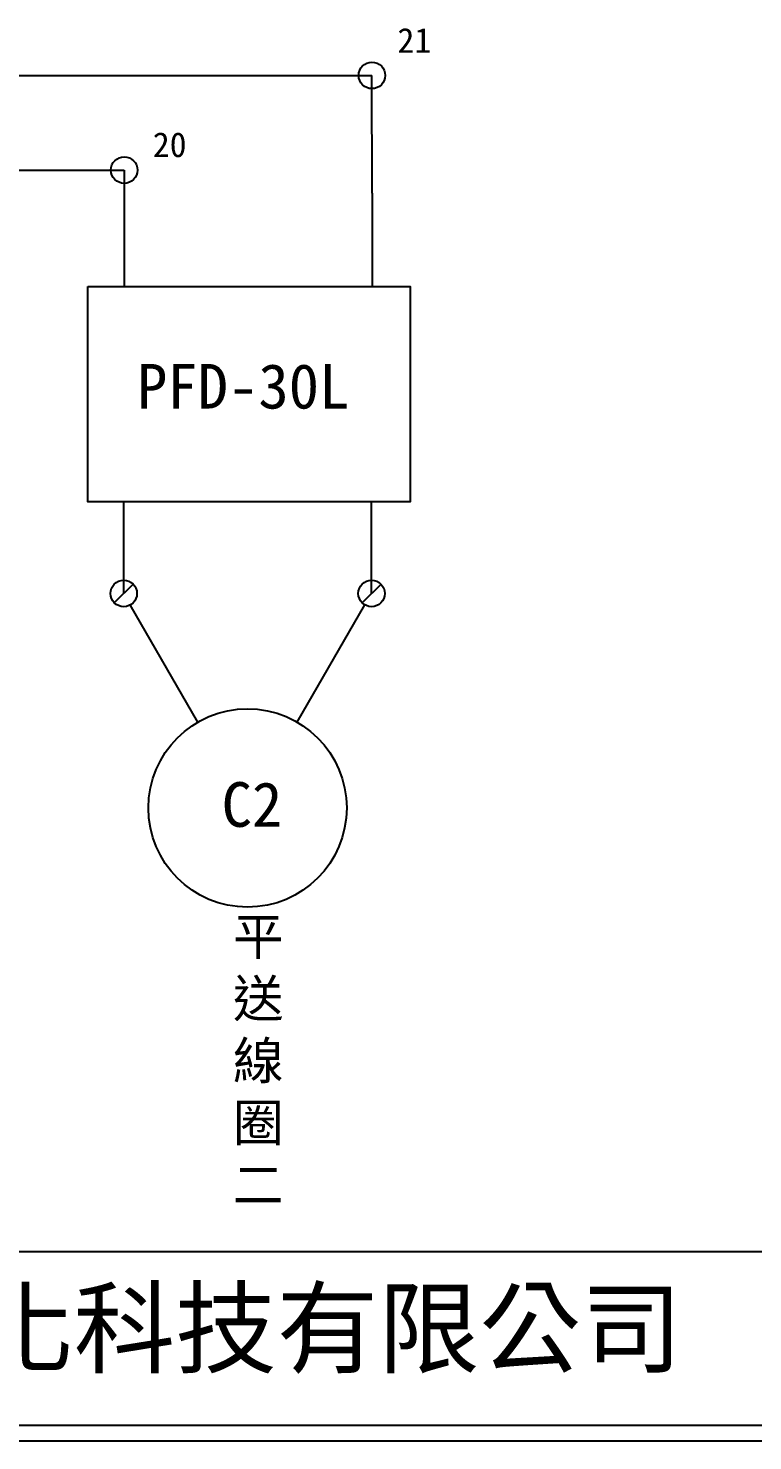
# Model space of a CAD drawing. Extents: x 10 to 297, y 3 to 207.
# Drawn here: x 85.8 to 144.3, y 3 to 116.9 of the extents above; entities that cross this region are included whole.
import ezdxf

# ---------------------------------------------------------------- set-up
doc = ezdxf.new("R2010")
doc.units = 0
doc.layers.get('0').update_dxf_attribs({"linetype": 'CONTINUOUS'})
doc.layers.add('圖框層', color=7, linetype='CONTINUOUS')
doc.layers.add('標尺寸層', color=3, linetype='CONTINUOUS')
doc.styles.add('CNS', font='romanc.shx', dxfattribs={"bigfont": 'chineset.shx'})
doc.styles.add('STSL', font='kaiu.ttf')

msp = doc.modelspace()

# ---------------------------------------------------------------- linework, layer by layer
for p, q in [((93.59, 105.47), (93.59, 103.62)), ((93.59, 103.62), (93.59, 96.09)), ((113.59, 103.62), (113.59, 96.09)), ((94.31, 72.09), (92.79, 70.57)), ((114.31, 72.09), (112.79, 70.57)), ((99.54, 60.96), (94.08, 70.4)), ((107.54, 60.96), (113, 70.41))]:
    msp.add_line(p, q)
for centre, radius in [((113.58, 113.11), 1.07), ((93.59, 105.47), 1.07), ((93.55, 71.33), 1.07), ((113.55, 71.33), 1.07), ((103.54, 54.03), 8)]:
    msp.add_circle(centre, radius)
at = {"layer": '圖框層', "color": 7}
for p, q in [((11.25, 18.25), (295.75, 18.25)), ((11.25, 4.25), (295.75, 4.25)), ((10, 3), (297, 3))]:
    msp.add_line(p, q, dxfattribs=at)
at = {"layer": '標尺寸層', "color": 7}
for p, q in [((48.81, 113.11), (113.58, 113.11)), ((113.59, 103.62), (113.58, 113.11)), ((28.81, 105.47), (93.59, 105.47)), ((93.59, 103.62), (93.59, 103.62)), ((93.55, 71.33), (93.55, 78.71)), ((113.55, 71.33), (113.55, 78.71))]:
    msp.add_line(p, q, dxfattribs=at)
msp.add_lwpolyline([(90.66, 96.09), (116.65, 96.09), (116.65, 78.71), (90.66, 78.71)], close=True, dxfattribs=at)

# ---------------------------------------------------------------- texts
at = {"layer": '圖框層', "color": 4, "style": 'STSL'}
for s, height, p in [('21', 2, (115.64, 114.93)), ('20', 2, (95.9, 106.52)), ('PFD-30L', 3.6, (94.62, 86.24)), ('C2', 3.6, (101.45, 52.51)), ('泓陞自動化科技有限公司', 6, (48.6, 9.08))]:
    msp.add_text(s, height=height, dxfattribs=at).set_placement(p)
at = {"layer": '標尺寸層', "color": 7, "insert": (102.36, 45.16), "char_height": 3, "width": 5.4243, "attachment_point": 1, "style": 'CNS'}
msp.add_mtext('{\\fDFKai-SB|b0|i0|c136|p65;平送線圈二}', dxfattribs=at)

doc.saveas('drawing.dxf')
